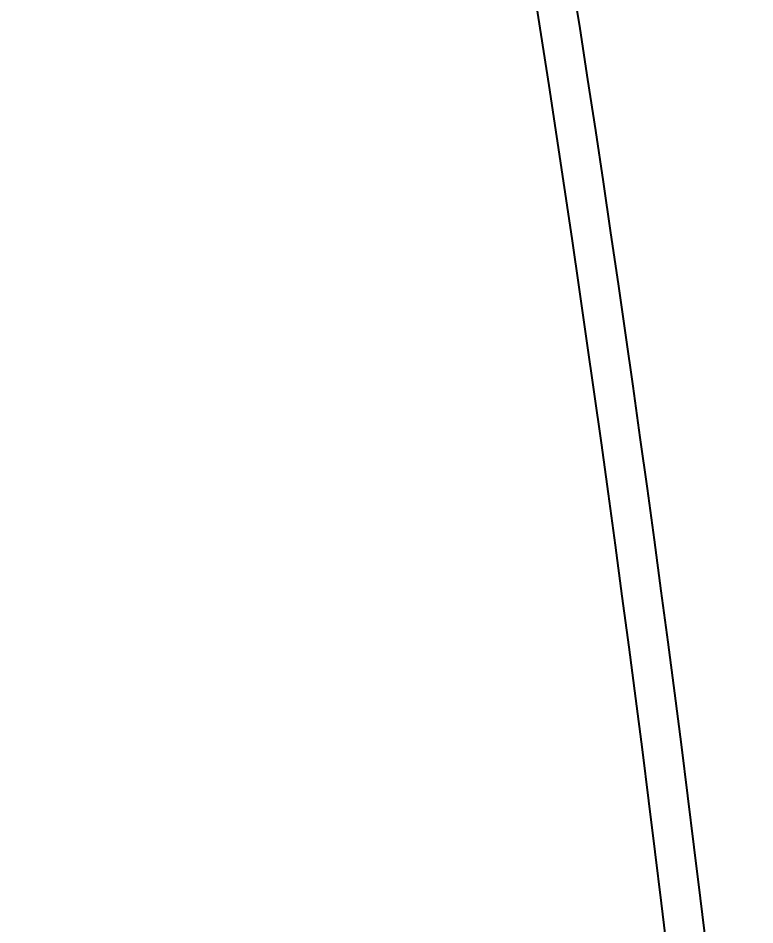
# Model space of a CAD drawing. Header units: millimetres. Extents: x 0 to 285450075, y -3000605 to 8125189010.
# Drawn here: x 6236450.22 to 6236464.29, y 5216469.83 to 5216487.15 of the extents above; entities that cross this region are included whole.
import ezdxf
from ezdxf import colors
from ezdxf.entities.mleader import LeaderData, LeaderLine
from ezdxf.math import Vec2, Vec3

# ---------------------------------------------------------------- set-up
doc = ezdxf.new("R2010")
doc.units = ezdxf.units.MM
doc.layers.add('ИС_Выноски', color=3, linetype='Continuous', lineweight=18)
doc.layers.add('ИС_Размер', color=3, linetype='Continuous', lineweight=18)
doc.layers.add('Основное направление 30.05.Верх покрытия', color=7, linetype='Continuous')
doc.layers.add('Основное направление 30.05.Ось трассы', color=7, linetype='Continuous')
doc.styles.add('ISOCPEUR', font='isocpeur.ttf', dxfattribs={"width": 0.8, "oblique": 15, "height": 2.5})

# ---------------------------------------------------------------- blocks, each defined once
blk = doc.blocks.new('_DotBlank')
at = {"color": 0, "linetype": 'ByBlock', "lineweight": -2}
blk.add_line((-0.5, 0), (-1, 0), dxfattribs=at)
blk.add_circle((0, 0), 0.5, dxfattribs=at)

msp = doc.modelspace()

# ---------------------------------------------------------------- linework, layer by layer
at = {"layer": 'ИС_Размер', "linetype": 'Continuous'}
msp.add_circle((6226064.7742, 5217311.3687), 148840.0322, dxfattribs=at)
at = {"layer": 'Основное направление 30.05.Верх покрытия', "color": 5, "flags": 128}
msp.add_lwpolyline([(6236463.3746, 5216469.3621), (6236463.256, 5216470.3414), (6236463.1356, 5216471.3204), (6236463.0132, 5216472.2992), (6236462.889, 5216473.2778), (6236462.7629, 5216474.2562), (6236462.6349, 5216475.2343), (6236462.5051, 5216476.2122), (6236462.3733, 5216477.1898), (6236462.2397, 5216478.1672), (6236462.1041, 5216479.1444), (6236461.9667, 5216480.1212), (6236461.8275, 5216481.0978), (6236461.6863, 5216482.0742), (6236461.5433, 5216483.0502), (6236461.3983, 5216484.026), (6236461.2515, 5216485.0015), (6236461.1028, 5216485.9768), (6236460.9523, 5216486.9517, 0.0643819), (6236404.2493, 5216681.2605, 0.056279)], format="xyb", dxfattribs=at)
at = {"layer": 'Основное направление 30.05.Верх покрытия', "color": 6, "flags": 128}
msp.add_lwpolyline([(6236462.6283, 5216469.2725), (6236462.5099, 5216470.2503), (6236462.3897, 5216471.2279), (6236462.2675, 5216472.2053), (6236462.1435, 5216473.1825), (6236462.0176, 5216474.1594), (6236461.8898, 5216475.1361), (6236461.7601, 5216476.1125), (6236461.6285, 5216477.0887), (6236461.4951, 5216478.0647), (6236461.3598, 5216479.0404), (6236461.2226, 5216480.0158), (6236461.0835, 5216480.991), (6236460.9425, 5216481.9659), (6236460.7997, 5216482.9405), (6236460.655, 5216483.9149), (6236460.5084, 5216484.889), (6236460.3599, 5216485.8628), (6236460.2096, 5216486.8362, 0.0643737), (6236403.5622, 5216680.9598, 0.0562566)], format="xyb", dxfattribs=at)

# ---------------------------------------------------------------- next in the draw order: leaders
at = {"layer": 'ИС_Выноски', "color": 3}
ml = msp.add_multileader_mtext('Standard', dxfattribs=at)
ml.set_content('ПК70+50\\P24+3х33+24', color=3, style='ISOCPEUR')
ml.set_leader_properties(color=256, linetype='ByLayer', lineweight=-1)
ml.set_arrow_properties(name='DOTBLANK')
ml.build(insert=Vec2(0, 0))
ml.multileader.update_dxf_attribs({"text_left_attachment_type": 6, "text_right_attachment_type": 6, "dogleg_length": 0.36, "arrow_head_size": 1500, "scale": 25})
ctx = ml.context
ctx.base_point, ctx.scale, ctx.char_height, ctx.arrow_head_size, ctx.landing_gap_size, ctx.plane_origin, ctx.plane_x_axis, ctx.plane_y_axis = Vec3(6236691.2056, 5217349.7238), 25, 125, 1500, 2.25, Vec3(6242724.0352, 5214845.6196), Vec3(1, 0.0000115), Vec3(-0.0000115, 1)
ctx.left_attachment, ctx.right_attachment, ctx.text_align_type = 6, 6, 1
notes = []
notes.append((ctx, [(0, (1, 1, 0), (6236671.0754, 5217349.7235), (1, 0.0000115), 20.1302, [(1, [(6236451.887, 5217068.3139)], 0, [])])]))
ctx.mtext.insert, ctx.mtext.text_direction, ctx.mtext.rotation, ctx.mtext.width, ctx.mtext.alignment, ctx.mtext.flow_direction = Vec3(6237088.6703, 5217499.7283), Vec3(1, 0.0000115), 0.0000115, 857.209003, 2, 5
ctx.mtext.has_bg_fill, ctx.mtext.bg_color, ctx.mtext.bg_scale_factor, ctx.mtext.bg_transparency, ctx.mtext.use_window_bg_color = 1, -1027028792, 1.5, 0, 1
for ctx, leaders in notes:
    for number, flags, end, landing, length, lines in leaders:
        leader = LeaderData()
        leader.index, (leader.has_last_leader_line, leader.has_dogleg_vector, leader.attachment_direction) = number, flags
        leader.last_leader_point, leader.dogleg_vector, leader.dogleg_length = Vec3(end), Vec3(landing), length
        for number, points, colour, breaks in lines:
            line = LeaderLine()
            line.index, line.vertices, line.color, line.breaks = number, Vec3.list(points), colors.encode_raw_color(colour), breaks
            leader.lines.append(line)
        ctx.leaders.append(leader)

# ---------------------------------------------------------------- next in the draw order: linework, layer by layer
at = {"layer": 'Основное направление 30.05.Ось трассы', "color": 1, "lineweight": 40, "true_color": 0xff0000, "flags": 128}
msp.add_lwpolyline([(6236484.5306, 5215168.6635), (6236481.8903, 5216316.6935, 0.0002441), (6236481.8575, 5216329.1934, 0.0007324), (6236481.8003, 5216341.6933, 0.0012207), (6236481.6942, 5216354.1928, 0.001709), (6236481.5149, 5216366.6915, 0.0021973), (6236481.238, 5216379.1884, 0.0026856), (6236480.839, 5216391.682, 0.0031738), (6236480.2937, 5216404.17, 0.0036621), (6236479.5777, 5216416.6494, 0.2782706), (6236007.742, 5217095.1932, 0.0036621), (6235996.2926, 5217100.2089, 0.0031738), (6235984.7756, 5217105.0676, 0.0026856), (6235973.2025, 5217109.791, 0.0021973), (6235961.5837, 5217114.4012, 0.001709), (6235949.9293, 5217118.9205, 0.0012207), (6235938.2486, 5217123.3715, 0.0007324), (6235926.5506, 5217127.7767, 0.0002441), (6235914.844, 5217132.1592), (6235320.4061, 5217354.4691, -0.0193391), (6234250.5061, 5217802.4742), (6233192.5927, 5218294.3631, 0.0310959)], format="xyb", dxfattribs=at)

doc.saveas('drawing.dxf')
